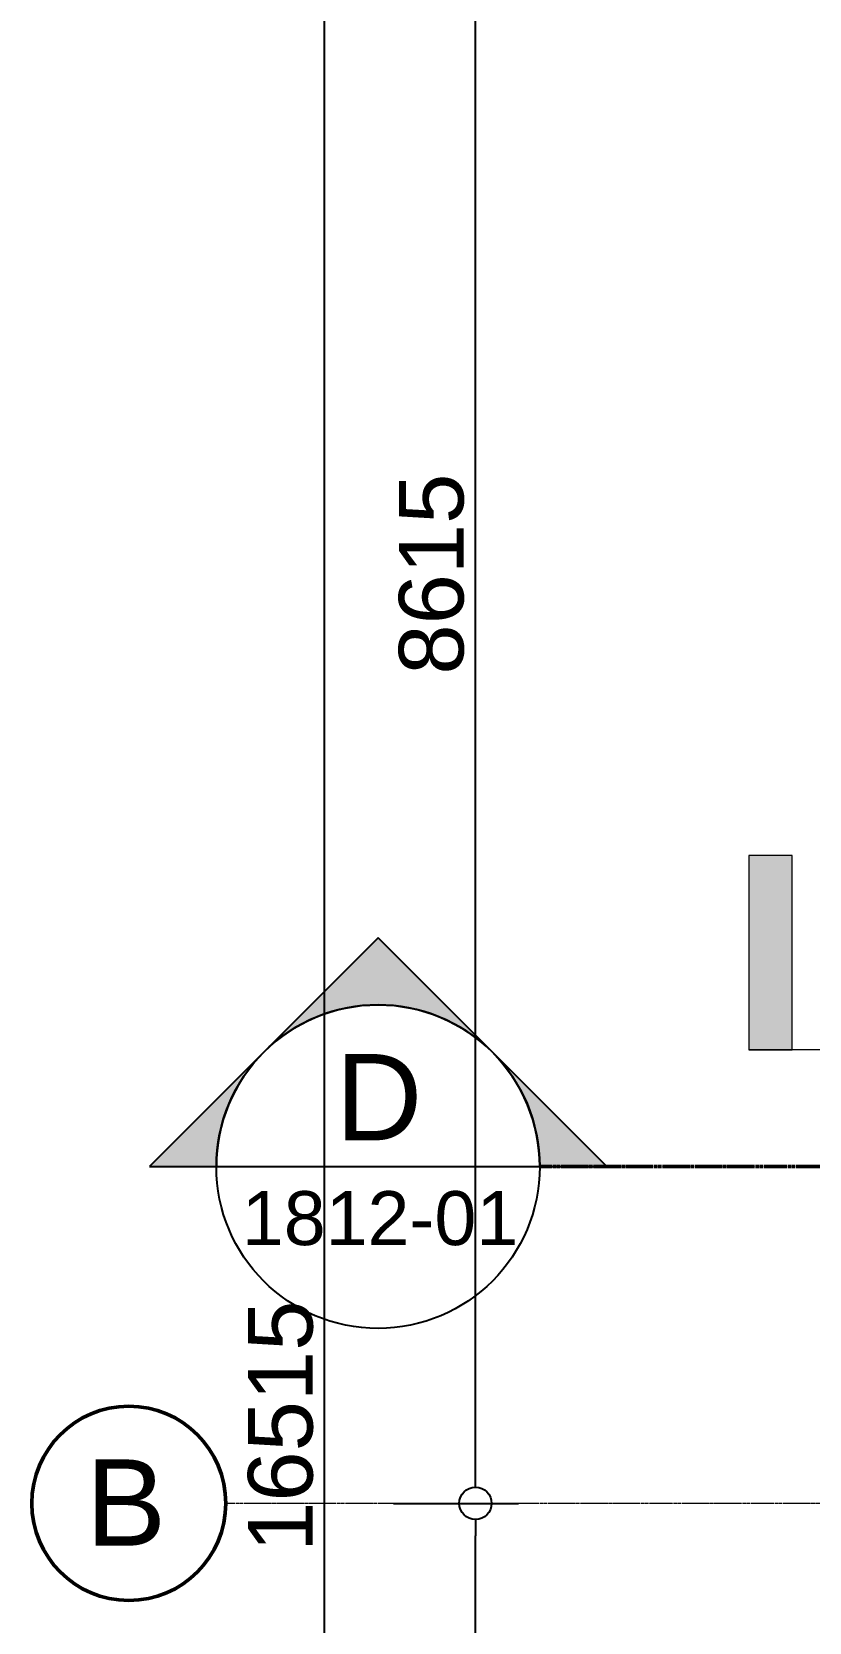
# Model space of a CAD drawing. Header units: millimetres. Extents: x -794868 to -715506, y -16735 to 22434.
# Drawn here: x -794868 to -791263, y 3028 to 10400 of the extents above; entities that cross this region are included whole.
import ezdxf
from ezdxf.enums import TextEntityAlignment as Align
from ezdxf.xclip import XClip

# ---------------------------------------------------------------- set-up
doc = ezdxf.new("R2010")
doc.units = ezdxf.units.MM
doc.header["$XCLIPFRAME"] = 0
doc.linetypes.add('DPA_Grid _ Level 100', pattern=[10, 5.5, -1.6, 1.3, -1.6])
for name, color, linetype in [('000 - WIPEOUT', 250, 'Continuous'), ('A04_TUBE SERIES', 2, 'Continuous'), ('A11_ALU.SOLID SHEET', 2, 'Continuous')]:
    doc.layers.add(name, color=color, linetype=linetype)
for name, color, linetype, lineweight in [('A-ANNO-DIMS', 1, 'Continuous', 9), ('A-ANNO-NOTE', 3, 'Continuous', 25), ('G-ANNO-SECL', 3, 'Continuous', 9), ('S-GRID', 251, 'Continuous', 9), ('S-GRID-IDEN', 3, 'Continuous', 50)]:
    doc.layers.add(name, color=color, linetype=linetype, lineweight=lineweight)
doc.styles.add('Arial', font='arial.ttf', dxfattribs={"height": 400})
doc.styles.add('Arial_1', font='arial.ttf', dxfattribs={"height": 250})
doc.styles.add('Arial_2', font='arial.ttf', dxfattribs={"height": 300})
doc.dimstyles.new('DPA-DIM-3_0_C-C', dxfattribs={"dimscale": 304.8, "dimtxt": 306.07782, "dimasz": 0.492126, "dimexe": 0.656168, "dimexo": 0.0625, "dimgap": 0.164042, "dimtad": 1, "dimdec": 0, "dimzin": 0, "dimdsep": 46, "dimtxsty": 'Arial_2', "dimblk1": 'DOTBLANK', "dimblk2": 'DOTBLANK', "dimsah": 1, "dimcen": 0.09, "dimdle": 0.656168, "dimadec": 8, "dimazin": 0, "dimtfac": 1, "dimtdec": 4, "dimtix": 1, "dimtmove": 0, "dimatfit": 3, "dimfxl": 1.312336, "dimfxlon": 1, "dimtvp": 1, "dimtolj": 1, "dimtzin": 0, "dimarcsym": 2})

# ---------------------------------------------------------------- blocks, each defined once
blk = doc.blocks.new('Section - Section Head-531884-4262-01 ENLARGED UPPER PLATFORM LEVEL - REFLECTED CEILING PLAN - SHEET 3')
at = {"layer": 'G-ANNO-SECL'}
h = blk.add_hatch(color=256, dxfattribs=at)
edge = h.paths.add_edge_path()
edge.add_line((-12.803, 5.303), (-7.5, 10.607))
edge.add_line((-7.5, 10.607), (-2.197, 5.303))
edge.add_arc((-7.5, 0), 7.5, 45, 135)
h = blk.add_hatch(color=256, dxfattribs=at)
edge = h.paths.add_edge_path()
edge.add_arc((-7.5, 0), 7.5, 0, 45)
edge.add_line((-2.197, 5.303), (3.107, 0))
edge.add_line((3.107, 0), (0, 0))
edge = h.paths.add_edge_path()
edge.add_line((-15, 0), (-18.107, 0))
edge.add_line((-18.107, 0), (-12.803, 5.303))
edge.add_arc((-7.5, 0), 7.5, 135, 180)
at = {"layer": 'G-ANNO-SECL', "lineweight": 25}
for p, q in [((-7.5, 10.607), (-18.107, 0)), ((-7.5, 10.607), (-12.803, 5.303)), ((3.107, 0), (-7.5, 10.607)), ((-2.197, 5.303), (-7.5, 10.607)), ((-12.803, 5.303), (-18.107, 0)), ((3.107, 0), (-2.197, 5.303)), ((-18.107, 0), (-15, 0)), ((-18.107, 0), (-15, 0)), ((0, 0), (3.107, 0)), ((0, 0), (3.107, 0))]:
    blk.add_line(p, q, dxfattribs=at)
blk.add_circle((-7.5, 0), 7.5, dxfattribs=at)
for start, end in [(45, 135), (135, 180), (0, 45)]:
    blk.add_arc((-7.5, 0), 7.5, start, end, dxfattribs=at)
blk = doc.blocks.new('DPA_AN_Section Line - UP-Left-16608795-4262-01 ENLARGED UPPER PLATFORM LEVEL - REFLECTED CEILING PLAN - SHEET 3')
at = {"layer": 'A-ANNO-NOTE', "lineweight": 9}
blk.add_hatch(color=256, dxfattribs=at).paths.add_polyline_path([(170, -9), (168, -9), (168, 0), (170, 0)])
blk.add_line((7.5, 0), (170, 0), dxfattribs=at)
at = {"layer": 'A-ANNO-NOTE', "lineweight": 18}
for p, q in [((170, 0), (168, 0)), ((168, 0), (168, -9)), ((170, -9), (170, 0)), ((168, -9), (170, -9))]:
    blk.add_line(p, q, dxfattribs=at)
blk = doc.blocks.new('Grid - 100 Scale-2291345-4262-01 ENLARGED UPPER PLATFORM LEVEL - REFLECTED CEILING PLAN - SHEET 3')
at = {"layer": 'S-GRID-IDEN'}
blk.add_circle((0, 0), 4.5, dxfattribs=at)
blk = doc.blocks.new('_DotBlank')
at = {"color": 0, "linetype": 'ByBlock', "lineweight": -2}
blk.add_line((-0.5, 0), (-1, 0), dxfattribs=at)
blk.add_circle((0, 0), 0.5, dxfattribs=at)
blk = doc.blocks.new('*D1985')
at = {"layer": 'A-ANNO-DIMS', "color": 0, "lineweight": -2, "transparency": 16777216}
for p, q in [((-49209.1, 8615), (-48628.1, 8615)), ((-48828.1, -7750), (-48828.1, 8465)), ((-49209.1, -7900), (-48628.1, -7900))]:
    blk.add_line(p, q, dxfattribs=at)
at = {"layer": 'Defpoints', "color": 0, "transparency": 16777216}
for p in [(-49228.1, 8615), (-48828.1, 8615), (-49228.1, -7900)]:
    blk.add_point(p, dxfattribs=at)
at = {"layer": 'A-ANNO-DIMS', "color": 0, "lineweight": -2, "transparency": 16777216, "xscale": 150, "yscale": 150, "zscale": 150}
for p, rotation in [((-48828.1, 8615), 90), ((-48828.1, -7900), 270)]:
    blk.add_blockref('_DotBlank', p, dxfattribs=dict(at, rotation=rotation))
at = {"layer": 'A-ANNO-DIMS', "color": 0, "transparency": 16777216, "insert": (-49031.3, 357.5), "char_height": 300, "width": 1384.414, "attachment_point": 5, "rotation": 90, "style": 'Arial_2'}
blk.add_mtext('\\A1;16515', dxfattribs=at)
blk = doc.blocks.new('*D1987')
at = {"layer": 'A-ANNO-DIMS', "color": 0, "lineweight": -2, "transparency": 16777216}
for p, q in [((-48509.1, 0), (-47928.1, 0)), ((-48128.1, -7750), (-48128.1, -150)), ((-48509.1, -7900), (-47928.1, -7900))]:
    blk.add_line(p, q, dxfattribs=at)
at = {"layer": 'Defpoints', "color": 0, "transparency": 16777216}
for p in [(-48528.1, 0), (-48128.1, 0), (-48528.1, -7900)]:
    blk.add_point(p, dxfattribs=at)
at = {"layer": 'A-ANNO-DIMS', "color": 0, "lineweight": -2, "transparency": 16777216, "xscale": 150, "yscale": 150, "zscale": 150}
for p, rotation in [((-48128.1, 0), 90), ((-48128.1, -7900), 270)]:
    blk.add_blockref('_DotBlank', p, dxfattribs=dict(at, rotation=rotation))
at = {"layer": 'A-ANNO-DIMS', "color": 0, "transparency": 16777216, "insert": (-48331.3, -3950), "char_height": 300, "width": 1107.531, "attachment_point": 5, "rotation": 90, "style": 'Arial_2'}
blk.add_mtext('\\A1;7900', dxfattribs=at)
blk = doc.blocks.new('*D1988')
at = {"layer": 'A-ANNO-DIMS', "color": 0, "lineweight": -2, "transparency": 16777216}
for p, q in [((-48509.1, 8615), (-47928.1, 8615)), ((-48128.1, 150), (-48128.1, 8465)), ((-48509.1, 0), (-47928.1, 0))]:
    blk.add_line(p, q, dxfattribs=at)
at = {"layer": 'Defpoints', "color": 0, "transparency": 16777216}
for p in [(-48528.1, 8615), (-48128.1, 8615), (-48528.1, 0)]:
    blk.add_point(p, dxfattribs=at)
at = {"layer": 'A-ANNO-DIMS', "color": 0, "lineweight": -2, "transparency": 16777216, "xscale": 150, "yscale": 150, "zscale": 150}
for p, rotation in [((-48128.1, 8615), 90), ((-48128.1, 0), 270)]:
    blk.add_blockref('_DotBlank', p, dxfattribs=dict(at, rotation=rotation))
at = {"layer": 'A-ANNO-DIMS', "color": 0, "transparency": 16777216, "insert": (-48331.3, 4307.5), "char_height": 300, "width": 1107.531, "attachment_point": 5, "rotation": 90, "style": 'Arial_2'}
blk.add_mtext('\\A1;8615', dxfattribs=at)
blk = doc.blocks.new('*U708')
blk.add_attdef('EXTR.OVL-LENGTH_', (-25, -59.1), '', height=5)
blk.add_wipeout([(-25, 0), (25, 0), (25, 2450), (-25, 2450)]).dxf.layer = '000 - WIPEOUT'
blk.add_point((0, 0))
at = {"layer": 'A04_TUBE SERIES', "color": 0}
blk.add_lwpolyline([(-25, 0), (25, 0), (25, 2450), (-25, 2450)], close=True, dxfattribs=at)
blk = doc.blocks.new('*U709')
blk.add_attdef('EXTR.OVL-LENGTH_', (-25, -59.1), '', height=5)
blk.add_wipeout([(-25, 0), (25, 0), (25, 2450), (-25, 2450)]).dxf.layer = '000 - WIPEOUT'
blk.add_point((0, 0))
at = {"layer": 'A04_TUBE SERIES', "color": 0}
blk.add_lwpolyline([(-25, 0), (25, 0), (25, 2450), (-25, 2450)], close=True, dxfattribs=at)
blk = doc.blocks.new('*U712')
at = {"layer": 'A11_ALU.SOLID SHEET', "color": 0}
blk.add_lwpolyline([(1290, -98.8), (1290, 98.8), (0, 98.8), (0, -98.8)], close=True, dxfattribs=at)
at = {"layer": 'Defpoints', "color": 250}
blk.add_point((0, 0), dxfattribs=at)
blk.add_text('AL.SHEET-HAT-TYPE-R', height=6, rotation=270, dxfattribs=at).set_placement((15, 0), align=Align.BOTTOM_CENTER)
blk = doc.blocks.new('*U715')
blk.add_attdef('EXTR.OVL-LENGTH_', (-25, -59.1), '', height=5)
blk.add_wipeout([(-25, 0), (25, 0), (25, 7015), (-25, 7015)]).dxf.layer = '000 - WIPEOUT'
blk.add_point((0, 0))
at = {"layer": 'A04_TUBE SERIES', "color": 0}
blk.add_lwpolyline([(-25, 0), (25, 0), (25, 7015), (-25, 7015)], close=True, dxfattribs=at)
blk = doc.blocks.new('*U1039')
at = {"color": 3}
for points in [[(-225, 3550), (225, 3550), (225, 3250), (-225, 3250)], [(-225, 3150), (225, 3150), (225, 2850), (-225, 2850)], [(-225, 2750), (225, 2750), (225, 2450), (-225, 2450)], [(-225, 2350), (225, 2350), (225, 2050), (-225, 2050)], [(-225, 1950), (225, 1950), (225, 1650), (-225, 1650)], [(-225, 1550), (225, 1550), (225, 1250), (-225, 1250)], [(-225, 1150), (225, 1150), (225, 850), (-225, 850)], [(-225, 750), (225, 750), (225, 450), (-225, 450)], [(-225, 350), (225, 350), (225, 50), (-225, 50)], [(-225, -50), (225, -50), (225, -350), (-225, -350)], [(-225, -450), (225, -450), (225, -750), (-225, -750)], [(-225, -850), (225, -850), (225, -1150), (-225, -1150)], [(-225, -1250), (225, -1250), (225, -1550), (-225, -1550)], [(-225, -1650), (225, -1650), (225, -1950), (-225, -1950)], [(-225, -2050), (225, -2050), (225, -2350), (-225, -2350)], [(-225, -2450), (225, -2450), (225, -2750), (-225, -2750)], [(-225, -2850), (225, -2850), (225, -3150), (-225, -3150)], [(-225, -3250), (225, -3250), (225, -3550), (-225, -3550)]]:
    blk.add_wipeout(points, dxfattribs=at).dxf.layer = '000 - WIPEOUT'
at = {"layer": 'A11_ALU.SOLID SHEET', "color": 0, "linetype": 'ByBlock'}
for points in [[(-225, 3250), (225, 3250), (225, 3550), (-225, 3550)], [(-225, 2850), (225, 2850), (225, 3150), (-225, 3150)], [(-225, 2450), (225, 2450), (225, 2750), (-225, 2750)], [(-225, 2050), (225, 2050), (225, 2350), (-225, 2350)], [(-225, 1650), (225, 1650), (225, 1950), (-225, 1950)], [(-225, 1250), (225, 1250), (225, 1550), (-225, 1550)], [(-225, 850), (225, 850), (225, 1150), (-225, 1150)], [(-225, 450), (225, 450), (225, 750), (-225, 750)], [(-225, 50), (225, 50), (225, 350), (-225, 350)], [(-225, -350), (225, -350), (225, -50), (-225, -50)], [(-225, -750), (225, -750), (225, -450), (-225, -450)], [(-225, -1150), (225, -1150), (225, -850), (-225, -850)], [(-225, -1550), (225, -1550), (225, -1250), (-225, -1250)], [(-225, -1950), (225, -1950), (225, -1650), (-225, -1650)], [(-225, -2350), (225, -2350), (225, -2050), (-225, -2050)], [(-225, -2750), (225, -2750), (225, -2450), (-225, -2450)], [(-225, -3150), (225, -3150), (225, -2850), (-225, -2850)], [(-225, -3550), (225, -3550), (225, -3250), (-225, -3250)]]:
    blk.add_lwpolyline(points, close=True, dxfattribs=at)
blk = doc.blocks.new('*U1036')
at = {"color": 3}
for points in [[(-875, 950), (875, 950), (875, 650), (-875, 650)], [(-875, 550), (875, 550), (875, 250), (-875, 250)], [(-875, 150), (875, 150), (875, -150), (-875, -150)], [(-875, -250), (875, -250), (875, -550), (-875, -550)], [(-875, -650), (875, -650), (875, -950), (-875, -950)]]:
    blk.add_wipeout(points, dxfattribs=at).dxf.layer = '000 - WIPEOUT'
at = {"layer": 'A11_ALU.SOLID SHEET', "color": 0, "linetype": 'ByBlock'}
for points in [[(-875, 650), (875, 650), (875, 950), (-875, 950)], [(-875, 250), (875, 250), (875, 550), (-875, 550)], [(-875, -150), (875, -150), (875, 150), (-875, 150)], [(-875, -550), (875, -550), (875, -250), (-875, -250)], [(-875, -950), (875, -950), (875, -650), (-875, -650)]]:
    blk.add_lwpolyline(points, close=True, dxfattribs=at)
blk = doc.blocks.new('*U1037')
at = {"color": 3}
for points in [[(-225, 950), (225, 950), (225, 650), (-225, 650)], [(-225, 550), (225, 550), (225, 250), (-225, 250)], [(-225, 150), (225, 150), (225, -150), (-225, -150)], [(-225, -250), (225, -250), (225, -550), (-225, -550)], [(-225, -650), (225, -650), (225, -950), (-225, -950)]]:
    blk.add_wipeout(points, dxfattribs=at).dxf.layer = '000 - WIPEOUT'
at = {"layer": 'A11_ALU.SOLID SHEET', "color": 0, "linetype": 'ByBlock'}
for points in [[(-225, 650), (225, 650), (225, 950), (-225, 950)], [(-225, 250), (225, 250), (225, 550), (-225, 550)], [(-225, -150), (225, -150), (225, 150), (-225, 150)], [(-225, -550), (225, -550), (225, -250), (-225, -250)], [(-225, -950), (225, -950), (225, -650), (-225, -650)]]:
    blk.add_lwpolyline(points, close=True, dxfattribs=at)
blk = doc.blocks.new('*U2281')
blk.add_lwpolyline([(-35296.6, 2495), (-44500, 2495), (-44500, 4315), (-47139.6, 4315), (-47139.6, 548), (-32660.4, 548), (-32660.4, 4315), (-35296.6, 4315)], close=True)
at = {"layer": 'A11_ALU.SOLID SHEET', "color": 1}
blk.add_blockref('*U712', (-47040, 1330.5), dxfattribs=at)
at = {"layer": 'A04_TUBE SERIES', "color": 0, "linetype": 'ByBlock', "rotation": 270}
for name, p in [('*U708', (-47050, 3655.5)), ('*U709', (-47050, 3405.5))]:
    blk.add_blockref(name, p, dxfattribs=at)
at = {"layer": 'A04_TUBE SERIES', "color": 0, "linetype": 'ByBlock', "xscale": -1, "rotation": 90}
for p in [(-40025, 1455.5), (-40025, 1205.5)]:
    blk.add_blockref('*U715', p, dxfattribs=at)
at = {"layer": 'A11_ALU.SOLID SHEET', "color": 0, "linetype": 'ByBlock', "rotation": 90}
for name, p in [('*U1037', (-46100, 3980.5)), ('*U1036', (-46100, 2430.5)), ('*U1039', (-43500, 880.5))]:
    blk.add_blockref(name, p, dxfattribs=at)
blk.add_lwpolyline([(-39910, 2495), (-44500, 2495), (-44500, 4315), (-47139.6, 4315), (-47139.6, 548), (-39910, 548)], close=True)
blk = doc.blocks.new('*U1978')
at = {"layer": 'S-GRID', "linetype": 'DPA_Grid _ Level 100'}
blk.add_line((23665.1, 0), (-49286.1, 0), dxfattribs=at)
at = {"layer": 'S-GRID-IDEN', "xscale": 99.99999999999993, "yscale": 99.99999999999993, "zscale": 99.99999999999993, "rotation": 89.9999999999998}
blk.add_blockref('Grid - 100 Scale-2291345-4262-01 ENLARGED UPPER PLATFORM LEVEL - REFLECTED CEILING PLAN - SHEET 3', (-49736.1, 0), dxfattribs=at)
at = {"layer": 'S-GRID-IDEN', "lineweight": 9, "insert": (-49935.8, 203.9), "char_height": 400, "width": 456.962, "attachment_point": 1, "style": 'Arial'}
blk.add_mtext('B', dxfattribs=at)
at = {"layer": 'A-ANNO-DIMS'}
for base, p1, p2, override, picture, middle in [((-48828.1, 8615), (-49228.1, -7900), (-49228.1, 8615), {"dimpost": '<>', "dimfxl": 16515.002991}, '*D1985', (-49031.3, 357.5)), ((-48128.1, 8615), (-48528.1, 0), (-48528.1, 8615), {"dimpost": '<>', "dimfxl": 8614.999996}, '*D1988', (-48331.3, 4307.5)), ((-48128.1, 0), (-48528.1, -7900), (-48528.1, 0), {"dimpost": '<>', "dimfxl": 7900.002995}, '*D1987', (-48331.3, -3950))]:
    dim = blk.add_linear_dim(base=base, p1=p1, p2=p2, angle=90, dimstyle='DPA-DIM-3_0_C-C', override=override, dxfattribs=at)
    dim.commit()
    dim.dimension.update_dxf_attribs({"geometry": picture, "text_midpoint": middle})

msp = doc.modelspace()

# ---------------------------------------------------------------- linework, layer by layer
at = {"layer": 'G-ANNO-SECL', "lineweight": 25}
msp.add_line((-794012.5, 5139.9), (-792512.5, 5139.9), dxfattribs=at)

# ---------------------------------------------------------------- block references
at = {"layer": 'A11_ALU.SOLID SHEET'}
ref = msp.add_blockref('*U2281', (-744682.4, 3579), dxfattribs=at)
XClip(ref).set_block_clipping_path([(-45801.3280238605, -9620.0077451947), (23704.0078937773, 10334.9999958097)])
at = {"layer": 'G-ANNO-SECL', "lineweight": 25, "xscale": 99.99999999999993, "yscale": 99.99999999999993, "zscale": 99.99999999999993}
msp.add_blockref('Section - Section Head-531884-4262-01 ENLARGED UPPER PLATFORM LEVEL - REFLECTED CEILING PLAN - SHEET 3', (-792512.5, 5139.9), dxfattribs=at)

# ---------------------------------------------------------------- texts
at = {"layer": 'G-ANNO-SECL', "lineweight": 25, "attachment_point": 1}
for s, insert, char_height, width, style in [('D', (-793460.4, 5661.9), 400, 489.029, 'Arial'), ('1812-01', (-793893.9, 5026.1), 250, 1539.24, 'Arial_1')]:
    msp.add_mtext(s, dxfattribs=dict(at, insert=insert, char_height=char_height, width=width, style=style))

# ---------------------------------------------------------------- next in the draw order: linework, layer by layer
at = {"layer": 'G-ANNO-SECL', "linetype": 'DPA_Grid _ Level 100', "lineweight": 50}
msp.add_line((-792512.5, 5139.9), (-718440.1, 5139.9), dxfattribs=at)

# ---------------------------------------------------------------- next in the draw order: block references
msp.add_blockref('*U1978', (-744682.4, 3579))
at = {"layer": 'A-ANNO-NOTE', "xscale": 100, "yscale": 100, "zscale": 100, "rotation": 180}
msp.add_blockref('DPA_AN_Section Line - UP-Left-16608795-4262-01 ENLARGED UPPER PLATFORM LEVEL - REFLECTED CEILING PLAN - SHEET 3', (-774542.4, 5681.7), dxfattribs=at)

doc.saveas('drawing.dxf')
